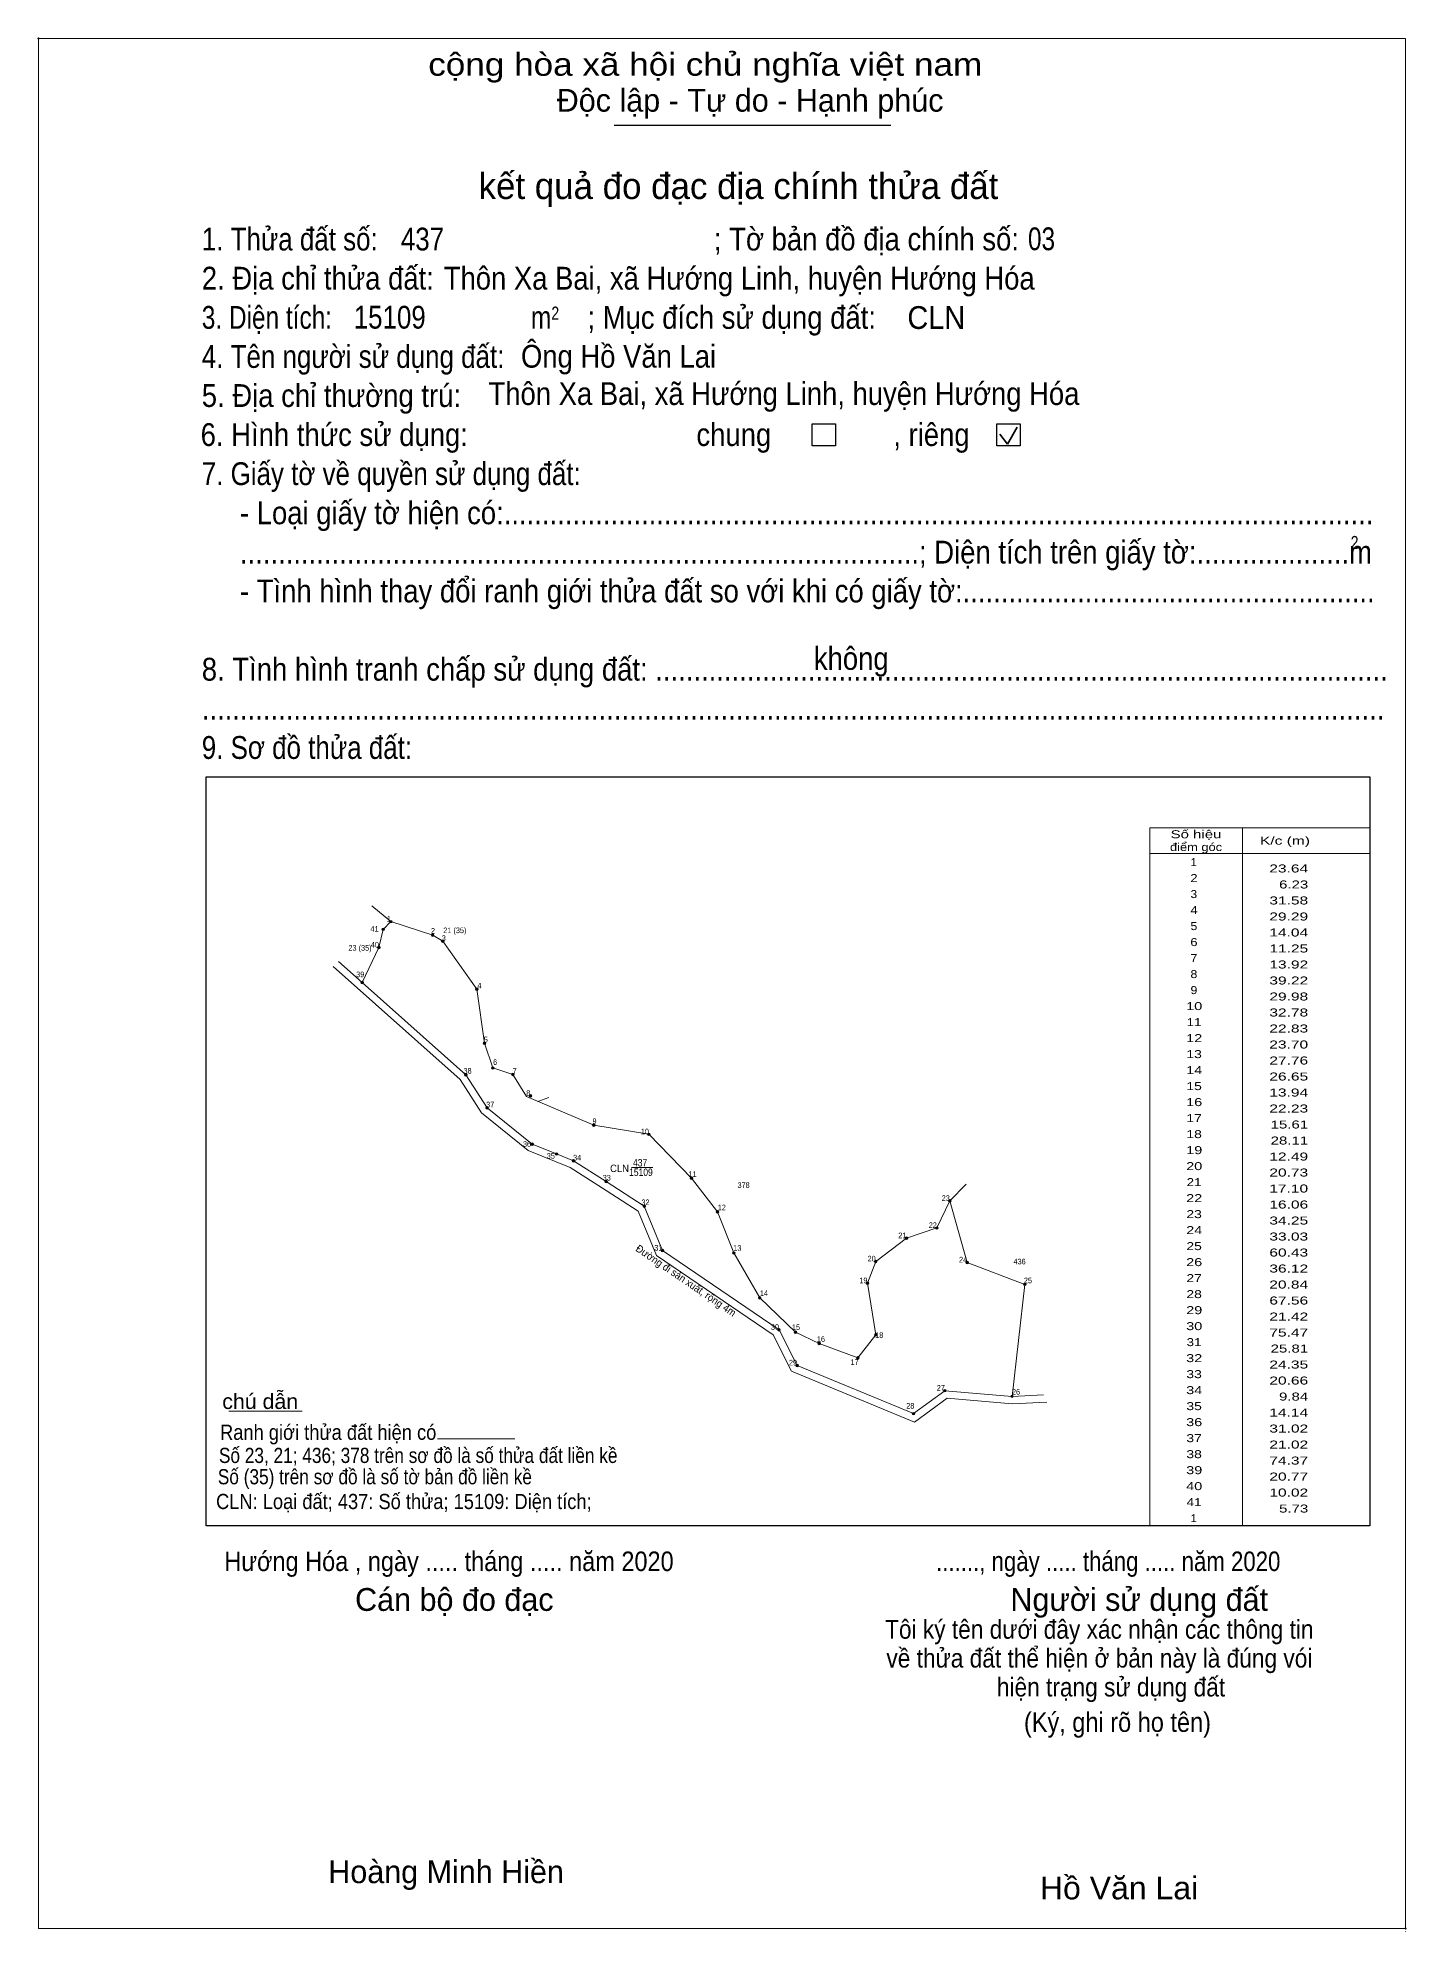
# Model space of a CAD drawing. Header units: metres. Extents: x 548051 to 551243, y 1845705 to 1846778.
# Drawn here: x 548051 to 548784, y 1845762 to 1846778 of the extents above; entities that cross this region are included whole.
import ezdxf
from ezdxf.enums import TextEntityAlignment as Align

# ---------------------------------------------------------------- set-up
doc = ezdxf.new("R2010")
doc.units = ezdxf.units.M
doc.header["$LTSCALE"] = 1.2
doc.header["$PDMODE"] = 32
doc.header["$PDSIZE"] = 0.6
for name, color, linetype, lineweight in [('1', 7, 'Continuous', 13), ('10', 7, 'Continuous', 13), ('15', 7, 'Continuous', 13), ('17', 7, 'Continuous', 13), ('2', 7, 'Continuous', 25), ('63', 7, 'Continuous', 13)]:
    doc.layers.add(name, color=color, linetype=linetype, lineweight=lineweight)
doc.layers.add('6', color=7, linetype='Continuous')

msp = doc.modelspace()

# ---------------------------------------------------------------- hatches: boundary and pattern name
at = {"layer": '63'}
for points in [[(548236.66, 1846299.97, 1), (548235.26, 1846299.97, 1)], [(548240.64, 1846304.09, 1), (548239.24, 1846304.09, 1)], [(548263.13, 1846296.8, 1), (548261.73, 1846296.8, 1)], [(548234.3, 1846290.23, 1), (548232.9, 1846290.23, 1)], [(548268.5, 1846293.64, 1), (548267.1, 1846293.64, 1)], [(548225.39, 1846271.47, 1), (548223.99, 1846271.47, 1)], [(548286.79, 1846267.9, 1), (548285.39, 1846267.9, 1)], [(548290.83, 1846238.89, 1), (548289.43, 1846238.89, 1)], [(548295.43, 1846225.63, 1), (548294.03, 1846225.63, 1)], [(548280.92, 1846222, 1), (548279.52, 1846222, 1)], [(548306.15, 1846222.21, 1), (548304.75, 1846222.21, 1)], [(548315.49, 1846210.73, 1), (548314.09, 1846210.73, 1)], [(548292.24, 1846204.29, 1), (548290.84, 1846204.29, 1)], [(548349.45, 1846195, 1), (548348.05, 1846195, 1)], [(548316.4, 1846184.83, 1), (548315, 1846184.83, 1)], [(548379.02, 1846190.06, 1), (548377.62, 1846190.06, 1)], [(548329.51, 1846179.52, 1), (548328.11, 1846179.52, 1)], [(548338.63, 1846175.83, 1), (548337.23, 1846175.83, 1)], [(548356.04, 1846164.7, 1), (548354.64, 1846164.7, 1)], [(548401.84, 1846166.53, 1), (548400.44, 1846166.53, 1)], [(548540.27, 1846154.33, 1), (548538.87, 1846154.33, 1)], [(548376.56, 1846151.59, 1), (548375.16, 1846151.59, 1)], [(548415.78, 1846148.45, 1), (548414.38, 1846148.45, 1)], [(548517.13, 1846134.38, 1), (548515.73, 1846134.38, 1)], [(548533.33, 1846139.85, 1), (548531.93, 1846139.85, 1)], [(548386.36, 1846127.71, 1), (548384.96, 1846127.71, 1)], [(548424.57, 1846126.44, 1), (548423.17, 1846126.44, 1)], [(548500.56, 1846121.92, 1), (548499.16, 1846121.92, 1)], [(548549.57, 1846121.37, 1), (548548.17, 1846121.37, 1)], [(548496.16, 1846110.23, 1), (548494.76, 1846110.23, 1)], [(548580.44, 1846109.62, 1), (548579.04, 1846109.62, 1)], [(548438.39, 1846102.36, 1), (548436.99, 1846102.36, 1)], [(548448.75, 1846085.25, 1), (548447.35, 1846085.25, 1)], [(548457.63, 1846083.92, 1), (548456.23, 1846083.92, 1)], [(548470.24, 1846077.98, 1), (548468.84, 1846077.98, 1)], [(548500.62, 1846082.48, 1), (548499.22, 1846082.48, 1)], [(548458.42, 1846066.14, 1), (548457.02, 1846066.14, 1)], [(548491.05, 1846070.15, 1), (548489.65, 1846070.15, 1)], [(548537.65, 1846052.61, 1), (548536.25, 1846052.61, 1)], [(548573.64, 1846049.57, 1), (548572.24, 1846049.57, 1)], [(548520.84, 1846040.29, 1), (548519.44, 1846040.29, 1)]]:
    msp.add_hatch(color=256, dxfattribs=at).paths.add_polyline_path(points)

# ---------------------------------------------------------------- linework, layer by layer
at = {"layer": '1'}
msp.add_lwpolyline([(548239.94, 1846304.09), (548262.43, 1846296.8), (548267.8, 1846293.64), (548286.09, 1846267.9), (548290.13, 1846238.89), (548294.73, 1846225.63), (548305.45, 1846222.21), (548312.63, 1846210.28), (548348.75, 1846195), (548378.32, 1846190.06), (548401.14, 1846166.53), (548415.08, 1846148.45), (548423.87, 1846126.44), (548437.69, 1846102.36), (548456.93, 1846083.92), (548469.54, 1846077.98), (548490.35, 1846070.15), (548499.92, 1846082.48), (548495.46, 1846110.23), (548499.86, 1846121.92), (548516.43, 1846134.38), (548532.63, 1846139.85), (548539.57, 1846154.33), (548548.87, 1846121.37), (548579.74, 1846109.62), (548572.94, 1846049.57), (548536.95, 1846052.61), (548520.14, 1846040.29), (548457.72, 1846066.14), (548448.05, 1846085.25), (548385.66, 1846127.71), (548375.86, 1846151.59), (548355.34, 1846164.7), (548337.93, 1846175.83), (548328.81, 1846179.53), (548315.7, 1846184.83), (548291.54, 1846204.29), (548280.22, 1846222), (548224.69, 1846271.47), (548233.6, 1846290.23), (548235.96, 1846299.97)], close=True, dxfattribs=at)
at = {"layer": '10'}
msp.add_line((548318.84, 1846207.65), (548324.6, 1846209.83), dxfattribs=at)
at = {"layer": '15'}
for p, q in [((548239.94, 1846304.09), (548229.84, 1846312.55)), ((548305.45, 1846222.21), (548294.73, 1846225.63)), ((548315.7, 1846184.83), (548328.81, 1846179.53)), ((548328.81, 1846179.52), (548337.93, 1846175.83)), ((548337.93, 1846175.83), (548355.34, 1846164.7)), ((548355.34, 1846164.7), (548375.86, 1846151.59)), ((548539.57, 1846154.33), (548548.33, 1846163.27)), ((548572.94, 1846049.57), (548589.87, 1846050.44)), ((548573.04, 1846045.56), (548591.61, 1846046.52))]:
    msp.add_line(p, q, dxfattribs=at)
for points in [[(548224.69, 1846271.47), (548233.6, 1846290.23), (548235.96, 1846299.97)], [(548294.73, 1846225.63), (548290.13, 1846238.89), (548286.09, 1846267.9), (548267.8, 1846293.64), (548262.43, 1846296.8), (548239.94, 1846304.09), (548235.96, 1846299.97)], [(548209.02, 1846280.09), (548277.14, 1846219.38), (548288.52, 1846201.59), (548313.66, 1846181.35), (548336.09, 1846172.27), (548355.34, 1846159.97)], [(548212.02, 1846282.76), (548224.69, 1846271.47), (548280.22, 1846222)], [(548280.22, 1846222), (548291.54, 1846204.29), (548315.7, 1846184.83)], [(548572.94, 1846049.57), (548579.74, 1846109.62), (548548.87, 1846121.37), (548539.57, 1846154.33), (548532.63, 1846139.85), (548516.43, 1846134.38), (548499.86, 1846121.92), (548495.46, 1846110.23), (548499.92, 1846082.48), (548490.35, 1846070.15), (548469.54, 1846077.98), (548456.93, 1846083.92), (548437.69, 1846102.36), (548423.87, 1846126.44), (548415.08, 1846148.45), (548401.14, 1846166.53), (548378.32, 1846190.06), (548348.75, 1846195), (548312.63, 1846210.28), (548305.45, 1846222.21)], [(548355.34, 1846159.97), (548372.64, 1846148.91), (548382.42, 1846125.07), (548444.95, 1846082.53), (548454.82, 1846063.02), (548520.68, 1846035.73), (548538.13, 1846048.51), (548573.04, 1846045.56)], [(548375.86, 1846151.59), (548385.66, 1846127.71), (548448.05, 1846085.25), (548457.72, 1846066.14), (548520.14, 1846040.29), (548536.95, 1846052.61), (548572.94, 1846049.57)]]:
    msp.add_lwpolyline(points, dxfattribs=at)
at = {"layer": '17'}
msp.add_line((548153.18, 1846041.65), (548192.54, 1846041.65), dxfattribs=at)
at = {"layer": '2'}
for p, q in [((548359.75, 1846731.18), (548507.93, 1846731.18)), ((548140.98, 1846381.71), (548764.79, 1846381.71)), ((548764.79, 1846381.71), (548764.79, 1845980.16))]:
    msp.add_line(p, q, dxfattribs=at)
at = {"layer": '2', "lineweight": 35}
for p, q in [((548566.42, 1846565.54), (548570.59, 1846560.12)), ((548570.59, 1846560.12), (548575.67, 1846569.2))]:
    msp.add_line(p, q, dxfattribs=at)
at = {"layer": '2', "lineweight": 13}
msp.add_lwpolyline([(548051.13, 1846777.66), (548783.87, 1846777.66), (548783.87, 1845764.19), (548051.13, 1845764.19)], close=True, dxfattribs=at)
at = {"layer": '2'}
for points in [[(548465.78, 1846570.95), (548478.37, 1846570.95), (548478.37, 1846559.22), (548465.78, 1846559.22)], [(548564.79, 1846570.95), (548577.37, 1846570.95), (548577.37, 1846559.22), (548564.79, 1846559.22)]]:
    msp.add_lwpolyline(points, close=True, dxfattribs=at)
msp.add_lwpolyline([(548764.79, 1845980.16), (548140.98, 1845980.16), (548140.98, 1846381.71)], dxfattribs=at)
for p in [(548051.13, 1846777.66), (548783.86, 1845764.19)]:
    msp.add_point(p, dxfattribs=at)
at = {"layer": '63'}
for p, q in [((548646.73, 1846354.38), (548764.79, 1846354.38)), ((548696.48, 1846354.38), (548696.48, 1845980.3)), ((548696.48, 1846354.38), (548696.48, 1845980.3)), ((548764.79, 1846354.38), (548764.79, 1845980.3)), ((548646.73, 1846340.66), (548764.79, 1846340.66)), ((548368.96, 1846172.33), (548380.42, 1846172.33)), ((548264.93, 1846026.77), (548306.4, 1846026.77))]:
    msp.add_line(p, q, dxfattribs=at)
msp.add_lwpolyline([(548764.79, 1845980.3), (548646.73, 1845980.3), (548646.73, 1846354.38)], dxfattribs=at)
for centre in [(548235.96, 1846299.97), (548239.94, 1846304.09), (548262.43, 1846296.8), (548233.6, 1846290.23), (548267.8, 1846293.64), (548224.69, 1846271.47), (548286.09, 1846267.9), (548290.13, 1846238.89), (548294.73, 1846225.63), (548280.22, 1846222), (548305.45, 1846222.21), (548314.79, 1846210.73), (548291.54, 1846204.29), (548348.75, 1846195), (548315.7, 1846184.83), (548378.32, 1846190.06), (548328.81, 1846179.52), (548337.93, 1846175.83), (548355.34, 1846164.7), (548401.14, 1846166.53), (548539.57, 1846154.33), (548375.86, 1846151.59), (548415.08, 1846148.45), (548516.43, 1846134.38), (548532.63, 1846139.85), (548385.66, 1846127.71), (548423.87, 1846126.44), (548499.86, 1846121.92), (548548.87, 1846121.37), (548495.46, 1846110.23), (548579.74, 1846109.62), (548437.69, 1846102.36), (548448.05, 1846085.25), (548456.93, 1846083.92), (548469.54, 1846077.98), (548499.92, 1846082.48), (548457.72, 1846066.14), (548490.35, 1846070.15), (548536.95, 1846052.61), (548572.94, 1846049.57), (548520.14, 1846040.29)]:
    msp.add_circle(centre, 0.7, dxfattribs=at)

# ---------------------------------------------------------------- texts
at = {"layer": '1'}
for s, height, width, p in [('21 (35)', 3, 0.9, (548274.315, 1846297.94)), ('23 (35)', 3, 0.9, (548223.465, 1846288.53)), ('437', 4, 0.85, (548373.61, 1846172.84)), ('CLN', 4, 0.95, (548362.57, 1846169.82)), ('15109', 4, 0.85, (548374.045, 1846167.74)), ('378', 3, 0.85, (548429.075, 1846161.33)), ('436', 3, 0.85, (548577.03, 1846120.37))]:
    msp.add_text(s, height=height, dxfattribs=dict(at, width=width)).set_placement(p, align=Align.CENTER)
at = {"layer": '2'}
for s, height, width, p in [('cộng hòa xã hội chủ nghĩa việt nam', 12.23, 1.15, (548260.05, 1846757.66)), ('1. Thửa đất số:', 12.23, 0.85, (548138.67, 1846663.98)), ('437', 12.21, 0.85, (548245.38, 1846663.98)), ('; Tờ bản đồ địa chính số:', 12.23, 0.9, (548413.18, 1846663.98)), ('03', 12.21, 0.8, (548581.49, 1846664.12)), ('2. Địa chỉ thửa đất:', 12.23, 0.9, (548138.67, 1846643)), ('Thôn Xa Bai, xã Hướng Linh, huyện Hướng Hóa', 12.21, 0.9, (548268.38, 1846643)), ('3. Diện tích:', 12.23, 0.8, (548138.67, 1846621.97)), ('15109', 12.21, 0.85, (548220.12, 1846622.08)), ('2', 6.988, 0.8, (548326.06, 1846626.9)), ('; Mục đích sử dụng đất:', 12.23, 0.9, (548345.36, 1846621.97)), ('CLN', 12.21, 0.95, (548516.85, 1846621.91)), ('m', 12.23, 0.8, (548315.07, 1846621.97)), ('4. Tên người sử dụng đất:', 12.23, 0.85, (548138.67, 1846601.02)), ('Ông Hồ Văn Lai', 12.21, 0.9, (548309.76, 1846601.15)), ('5. Địa chỉ thường trú:', 12.23, 0.9, (548138.67, 1846580.07)), ('Thôn Xa Bai, xã Hướng Linh, huyện Hướng Hóa', 12.21, 0.9, (548292.37, 1846581.13)), ('6. Hình thức sử dụng:', 12.23, 0.9, (548138.06, 1846559.14)), ('chung                , riêng', 12.23, 0.9, (548403.78, 1846559.14)), ('7. Giấy tờ về quyền sử dụng đất:', 12.23, 0.85, (548138.67, 1846538.18)), ('     - Loại giấy tờ hiện có:..................................................................................................................', 12.23, 0.9, (548138.67, 1846517.19)), ('2', 6.988, 0.8, (548754.48, 1846503.91)), ('     .........................................................................................; Diện tích trên giấy tờ:....................m', 12.23, 0.9, (548138.67, 1846496.12)), ('     - Tình hình thay đổi ranh giới thửa đất so với khi có giấy tờ:......................................................', 12.23, 0.9, (548138.67, 1846475.29)), ('không', 12.23, 0.9, (548466.72, 1846439.11)), ('8. Tình hình tranh chấp sử dụng đất: ................................................................................................', 12.23, 0.9, (548138.67, 1846433.33)), ('...........................................................................................................................................................', 12.23, 0.9, (548138.67, 1846412.39)), ('9. Sơ đồ thửa đất:', 12.23, 0.85, (548138.67, 1846391.36)), ('Hướng Hóa , ngày ..... tháng ..... năm 2020', 10.47, 0.9, (548150.74, 1845955.9)), ('......., ngày ..... tháng ..... năm 2020', 10.47, 0.85, (548532.21, 1845955.9)), ('(Ký, ghi rõ họ tên)', 10.48, 0.9, (548579.33, 1845869.66)), ('Hồ Văn Lai', 12.21, 1.05, (548587.91, 1845779.88))]:
    msp.add_text(s, height=height, dxfattribs=dict(at, width=width)).set_placement(p)
for s, height, p in [('Độc lập - Tự do - Hạnh phúc', 12.23, (548328.9, 1846738.39)), ('Cán bộ đo đạc', 12.23, (548220.83, 1845934.54)), ('Người sử dụng đất', 12.23, (548572.08, 1845934.54)), ('Hoàng Minh Hiền', 12.22, (548206.48, 1845788.56))]:
    msp.add_text(s, height=height, dxfattribs=at).set_placement(p)
for s, height, p in [('kết quả đo đạc địa chính thửa đất', 13.98, (548426.315, 1846691.56)), ('.', 3.494, (548783.763, 1845762.3))]:
    msp.add_text(s, height=height, dxfattribs=at).set_placement(p, align=Align.CENTER)
at = {"layer": '2', "width": 0.9}
for s, p in [('Tôi ký tên dưới đây xác nhận các thông tin', (548619.725, 1845919.62)), ('về thửa đất thể hiện ở bản này là đúng vói', (548619.775, 1845904.15)), ('hiện trạng sử dụng đất', (548625.995, 1845888.65))]:
    msp.add_text(s, height=10.1, dxfattribs=at).set_placement(p, align=Align.CENTER)
at = {"layer": '6'}
for s, height, width, p in [('chú dẫn', 8.141, 1.05, (548149.64, 1846042.8)), ('Ranh giới thửa đất hiện có ', 8.141, 0.9, (548148.45, 1846026.25)), ('Số 23, 21; 436; 378 trên sơ đồ là số thửa đất liền kề', 8.13, 0.85, (548147.85, 1846013.84)), ('Số (35) trên sơ đồ là số tờ bản đồ liền kề', 8.134, 0.85, (548147.26, 1846002.41)), ('CLN: Loại đất; 437: Số thửa; 15109: Diện tích;', 8.13, 0.9, (548146.34, 1845989.14))]:
    msp.add_text(s, height=height, dxfattribs=dict(at, width=width)).set_placement(p)
at = {"layer": '63'}
for s, width, p in [('Số hiệu', 1.4, (548671.57, 1846348.82)), ('K/c (m)', 1.45, (548719.24, 1846345.39)), ('điểm góc', 1.2, (548671.575, 1846341.96)), (' 1', 1.05, (548669.51, 1846333.89)), (' 2', 1.2, (548669.5, 1846325.31)), (' 3', 1.1, (548669.505, 1846316.73)), (' 4', 1.2, (548669.515, 1846308.15)), (' 5', 1.15, (548669.505, 1846299.57)), (' 6', 1.2, (548669.5, 1846290.99)), (' 8', 1.15, (548669.505, 1846273.83)), (' 7', 1.15, (548669.505, 1846282.41)), (' 9', 1.15, (548669.52, 1846265.25)), (' 10', 1.35, (548669.515, 1846256.67)), (' 11', 1.25, (548669.51, 1846248.09)), (' 12', 1.35, (548669.5, 1846239.51)), (' 14', 1.35, (548669.515, 1846222.35)), (' 13', 1.3, (548669.5, 1846230.93)), (' 15', 1.3, (548669.5, 1846213.77)), (' 16', 1.35, (548669.5, 1846205.19)), (' 17', 1.3, (548669.5, 1846196.61)), (' 18', 1.3, (548669.5, 1846188.03)), (' 19', 1.35, (548669.515, 1846179.45)), (' 20', 1.35, (548669.515, 1846170.87)), (' 21', 1.25, (548669.51, 1846162.29)), (' 22', 1.35, (548669.5, 1846153.71)), (' 23', 1.3, (548669.5, 1846145.13)), (' 24', 1.35, (548669.515, 1846136.55)), (' 25', 1.3, (548669.5, 1846127.97)), (' 26', 1.35, (548669.5, 1846119.39)), (' 27', 1.3, (548669.5, 1846110.81)), (' 28', 1.3, (548669.5, 1846102.23)), (' 29', 1.35, (548669.515, 1846093.65)), (' 30', 1.35, (548669.515, 1846085.07)), (' 31', 1.25, (548669.51, 1846076.49)), (' 32', 1.35, (548669.5, 1846067.91)), (' 33', 1.3, (548669.5, 1846059.33)), (' 34', 1.35, (548669.515, 1846050.75)), (' 35', 1.3, (548669.5, 1846042.17)), (' 36', 1.35, (548669.5, 1846033.59)), (' 37', 1.3, (548669.5, 1846025.01)), (' 38', 1.3, (548669.5, 1846016.43)), (' 40', 1.35, (548669.515, 1845999.27)), (' 39', 1.35, (548669.515, 1846007.85)), (' 41', 1.25, (548669.51, 1845990.69)), (' 1', 1.05, (548669.51, 1845982.11))]:
    msp.add_text(s, height=4.29, dxfattribs=dict(at, width=width)).set_placement(p, align=Align.CENTER)
for s, height, width, p in [('23.64', 4.29, 1.45, (548731.65, 1846330.46)), ('31.58', 4.29, 1.45, (548731.68, 1846313.3)), ('6.23', 4.29, 1.4, (548731.71, 1846321.88)), ('29.29', 4.29, 1.45, (548731.65, 1846304.72)), (' 41', 3, 0.8, (548233.49, 1846298.7)), (' 1', 3, 0.75, (548239.94, 1846304.09)), (' 2', 3, 0.85, (548263.67, 1846297.7)), ('14.04', 4.29, 1.45, (548731.65, 1846296.14)), (' 40', 3, 0.85, (548233.6, 1846290.23)), (' 3', 3, 0.8, (548269.48, 1846293.72)), ('11.25', 4.29, 1.45, (548731.68, 1846287.56)), (' 39', 3, 0.85, (548225.74, 1846274.31)), ('13.92', 4.29, 1.45, (548731.68, 1846278.98)), (' 4', 3, 0.85, (548288.56, 1846268.27)), ('39.22', 4.29, 1.45, (548731.68, 1846270.4)), ('32.78', 4.29, 1.45, (548731.68, 1846253.24)), ('29.98', 4.29, 1.45, (548731.68, 1846261.82)), ('22.83', 4.29, 1.45, (548731.68, 1846244.66)), (' 5', 3, 0.8, (548292, 1846239.34)), ('23.70', 4.29, 1.45, (548731.65, 1846236.08)), (' 6', 3, 0.85, (548296.98, 1846227.27)), ('27.76', 4.29, 1.45, (548731.68, 1846227.5)), (' 38', 3, 0.85, (548283.29, 1846222.6)), (' 7', 3, 0.8, (548307.55, 1846222.66)), ('26.65', 4.29, 1.45, (548731.68, 1846218.92)), (' 37', 3, 0.85, (548295.42, 1846204.51)), (' 8', 3, 0.8, (548314.79, 1846210.73)), ('22.23', 4.29, 1.45, (548731.68, 1846201.76)), ('13.94', 4.29, 1.45, (548731.65, 1846210.34)), (' 9', 3, 0.85, (548350.25, 1846195.67)), ('15.61', 4.29, 1.4, (548731.65, 1846193.18)), (' 36', 3, 0.85, (548315.14, 1846183.37)), (' 10', 3, 0.85, (548378.32, 1846190.06)), ('28.11', 4.29, 1.4, (548731.65, 1846184.6)), (' 35', 3, 0.85, (548327.91, 1846176.98)), (' 34', 3, 0.85, (548342.01, 1846176.05)), ('12.49', 4.29, 1.45, (548731.65, 1846176.02)), (' 33', 3, 0.85, (548357.88, 1846165.3)), (' 11', 3, 0.8, (548403.9, 1846167.2)), ('20.73', 4.29, 1.45, (548731.68, 1846167.44)), (' 32', 3, 0.85, (548378.62, 1846152.11)), (' 23', 3, 0.85, (548539.57, 1846154.33)), ('17.10', 4.29, 1.45, (548731.65, 1846158.86)), (' 12', 3, 0.85, (548419.56, 1846149.35)), ('34.25', 4.29, 1.45, (548731.68, 1846141.7)), ('16.06', 4.29, 1.45, (548731.68, 1846150.28)), (' 21', 3, 0.8, (548516.43, 1846134.38)), (' 22', 3, 0.85, (548532.63, 1846139.85)), ('33.03', 4.29, 1.45, (548731.68, 1846133.12)), (' 31', 3, 0.8, (548385.66, 1846127.71)), (' 13', 3, 0.85, (548427.91, 1846127.63)), (' 20', 3, 0.85, (548499.86, 1846121.92)), ('60.43', 4.29, 1.45, (548731.68, 1846124.54)), (' 24', 3, 0.85, (548548.87, 1846121.37)), ('36.12', 4.29, 1.45, (548731.68, 1846115.96)), (' 14', 3, 0.85, (548442.17, 1846103.4)), (' 19', 3, 0.85, (548495.46, 1846110.23)), (' 25', 3, 0.85, (548583.63, 1846110.22)), ('20.84', 4.29, 1.45, (548731.65, 1846107.38)), ('21.42', 4.29, 1.45, (548731.68, 1846090.22)), ('67.56', 4.29, 1.45, (548731.68, 1846098.8)), (' 30', 3, 0.85, (548448.05, 1846085.25)), (' 15', 3, 0.85, (548459.32, 1846085.19)), (' 18', 3, 0.85, (548503.96, 1846080.91)), ('75.47', 4.29, 1.45, (548731.68, 1846081.64)), (' 16', 3, 0.85, (548472.68, 1846078.73)), ('25.81', 4.29, 1.4, (548731.65, 1846073.06)), (' 29', 3, 0.85, (548457.72, 1846066.14)), (' 17', 3, 0.85, (548490.72, 1846066.41)), ('24.35', 4.29, 1.45, (548731.68, 1846064.48)), (' 27', 3, 0.85, (548536.95, 1846052.61)), (' 26', 3, 0.85, (548577.27, 1846050.47)), ('20.66', 4.29, 1.45, (548731.68, 1846055.9)), (' 28', 3, 0.85, (548520.59, 1846042.99)), ('9.84', 4.29, 1.4, (548731.68, 1846047.32)), ('31.02', 4.29, 1.45, (548731.68, 1846030.16)), ('14.14', 4.29, 1.45, (548731.65, 1846038.74)), ('21.02', 4.29, 1.45, (548731.68, 1846021.58)), ('74.37', 4.29, 1.45, (548731.68, 1846013)), ('20.77', 4.29, 1.45, (548731.68, 1846004.42)), ('10.02', 4.29, 1.45, (548731.68, 1845995.84)), ('5.73', 4.29, 1.4, (548731.71, 1845987.26))]:
    msp.add_text(s, height=height, dxfattribs=dict(at, width=width)).set_placement(p, align=Align.RIGHT)
at = {"layer": '63', "width": 0.95}
msp.add_text('Đường đi sản xuất, rộng 4m', height=4, rotation=325.772, dxfattribs=at).set_placement((548397.07, 1846109.985), align=Align.CENTER)

doc.saveas('drawing.dxf')
